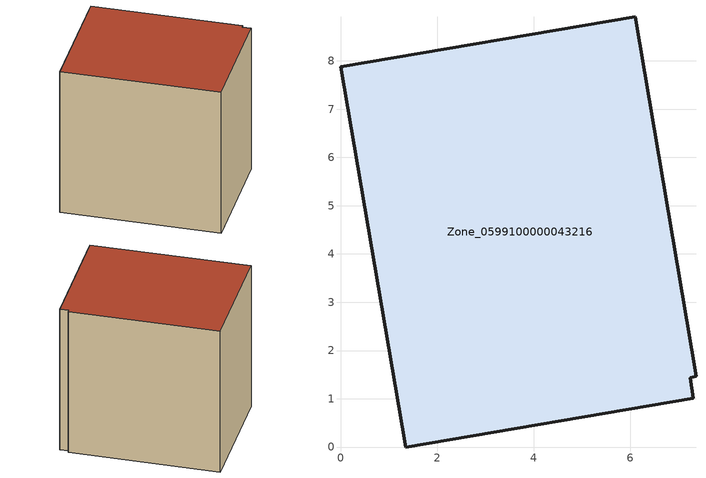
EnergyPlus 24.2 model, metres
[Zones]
Zone_0599100000043216
 floor ground (C_G): 7.37,1.47 7.24,1.44 7.3,1.01 1.35,0 0,7.88 6.11,8.91 z0
 wall outside (C_F): 7.37,1.47 6.11,8.91 0,7.88 1.35,0 7.3,1.01 7.24,1.44 7.37,1.47 z0:7.96
 roof outside (C_R): 7.24,1.44 7.37,1.47 6.11,8.91 0,7.88 1.35,0 7.3,1.01 z7.96
[BUILDING]
Pand.0599100000043216: North Axis=0; Terrain=City; Loads Convergence Tolerance Value=0.04; Temperature Convergence Tolerance Value=0.4; Solar Distribution=FullExterior; Maximum Number of Warmup Days=25; Minimum Number of Warmup Days=1
[Site:Location]
Rotterdam.The.Hague.AP_ZH_NLD Design_Conditions: Latitude=51.96; Longitude=4.45; Time Zone=1; Elevation=-4.5
[SITE:GROUNDTEMPERATURE:BUILDINGSURFACE]
18, 18, 18, 18, 18, 18, 18, 18, 18, 18, 18, 18
[MATERIAL] Thermal Absorptance=0.9; Solar Absorptance=0.7; Visible Absorptance=0.7
Name | Roughness | Thickness | Conductivity | Density | Specific Heat
G.TC.1946 | MediumSmooth | 0.15 | 1 | 540 | 1210
F.TC.1946 | Rough | 0.3 | 0.857143 | 1920 | 840
R.TC.1946 | MediumRough | 0.2 | 0.909091 | 1500 | 1000
[CONSTRUCTION]
C_G: G.TC.1946
C_F: F.TC.1946
C_R: R.TC.1946
[ZONE]
Zone_0599100000043216: Type=1; Multiplier=1; Ceiling Height=Autocalculate; Volume=Autocalculate; Floor Area=autocalculate; Part of Total Floor Area=Yes
[ZONEINFILTRATION:DESIGNFLOWRATE]
Infil_Zone_0599100000043216: Zone or ZoneList or Space or SpaceList=Zone_0599100000043216; Schedule=AlwaysOn; Design Flow Rate Calculation Method=Flow/Area; Flow Rate per Floor Area=0.003; Constant Term Coefficient=1; Temperature Term Coefficient=0; Velocity Term Coefficient=0; Velocity Squared Term Coefficient=0
[HVACTEMPLATE:ZONE:IDEALLOADSAIRSYSTEM]
Zone_0599100000043216: Maximum Heating Supply Air Temperature=50; Minimum Cooling Supply Air Temperature=13; Maximum Heating Supply Air Humidity Ratio=0.0156; Minimum Cooling Supply Air Humidity Ratio=0.0077; Heating Limit=NoLimit; Cooling Limit=NoLimit; Dehumidification Control Type=ConstantSensibleHeatRatio; Cooling Sensible Heat Ratio=0.7; Dehumidification Setpoint=60; Humidification Control Type=None; Humidification Setpoint=30; Outdoor Air Method=None; Outdoor Air Flow Rate per Person=0.00944; Outdoor Air Flow Rate per Zone Floor Area=0; Outdoor Air Flow Rate per Zone=0; Demand Controlled Ventilation Type=None; Outdoor Air Economizer Type=NoEconomizer; Heat Recovery Type=None; Sensible Heat Recovery Effectiveness=0.7; Latent Heat Recovery Effectiveness=0.65
[ZONECONTROL:THERMOSTAT]
ThermostatControl_Zone_0599100000043216: Zone or ZoneList=Zone_0599100000043216; Control Type Schedule=DualSetpointControlType; Control 1=Thermostat_Zone_0599100000043216; Temperature Difference Between Cutout And Setpoint=0
[THERMOSTATSETPOINT:DUALSETPOINT]
Thermostat_Zone_0599100000043216: Heating Setpoint Temperature Schedule=HeatingSetpoint_Zone_0599100000043216; Cooling Setpoint Temperature Schedule=CoolingSetpoint_Zone_0599100000043216
[SCHEDULE:COMPACT]
HeatingSetpoint_Zone_0599100000043216: Through: 12/31, For: AllDays, Until: 24:00, 21
CoolingSetpoint_Zone_0599100000043216: Through: 12/31, For: AllDays, Until: 24:00, 24
DualSetpointControlType: Through: 12/31, For: AllDays, Until: 24:00, 4
AlwaysOn: Through: 12/31, For: AllDays, Until: 24:00, 1
